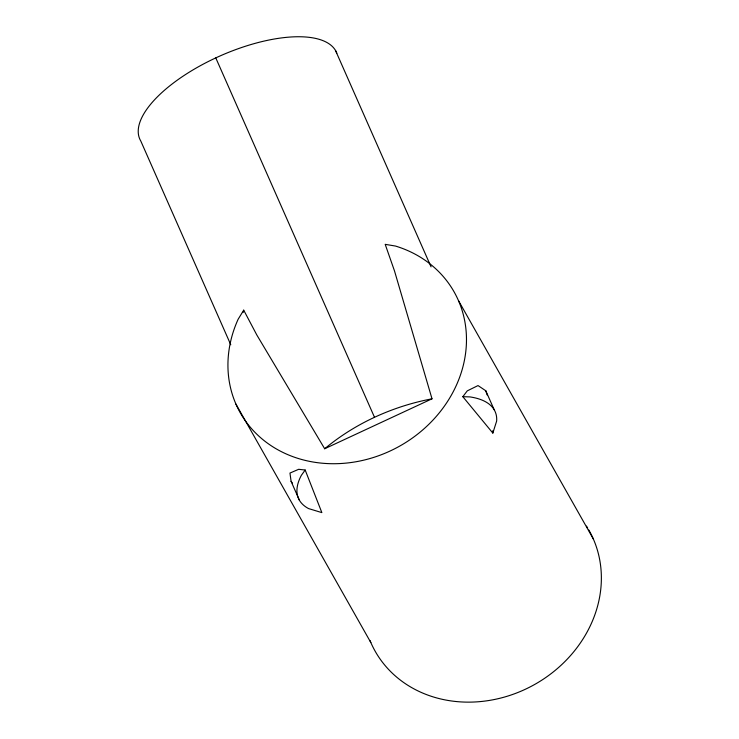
<?xml version="1.0" encoding="UTF-8"?>
<svg xmlns="http://www.w3.org/2000/svg" width="739" height="739" viewBox="0 0 739 739"><rect width="100%" height="100%" fill="white"/><g stroke="black" fill="none" stroke-linecap="round" stroke-linejoin="round"><path stroke-width="1.11" d="M243.297 312.348L243.713 310.168L256.83 335.007L324.68 448.749L432.01 398.811L394.506 270.954L385.195 244.341L395.476 246.05A122.831 107.432 -29.5 0 1 456.277 385.49A122.831 107.432 -29.5 0 1 298.935 458.688A122.831 107.432 -29.5 0 1 238.134 319.248L243.713 310.168M462.826 396.686L492.83 433.082L496.645 421.082A107.478 43.675 -23.8 0 0 469.958 396.908L462.826 396.686L467.279 390.857L478.031 385.573L485.791 390.774L494.179 409.748M305.179 470.032L301.336 475.353A107.478 43.675 -23.8 0 0 308.569 508.58L321.862 512.617L305.179 470.032L298.667 469.302L289.965 473.062L291.092 481.357L299.471 500.331M324.68 448.749C355.237 423.253 392.982 406.21 432.01 398.811M291.092 481.357L292.422 483.13M458.466 300.607L593.352 539.017M235.944 404.131L370.83 642.542M335.478 50.428L431.068 266.862M215.779 57.901L374.47 417.221M230.771 344.771L140.78 141.01A107.478 43.675 -23.8 0 1 219.252 56.312A107.478 43.675 -23.8 0 1 336.827 53.226M485.791 390.774L487.121 394.94M492.691 430.8L492.83 433.082M588.826 529.992A122.831 107.432 -29.5 0 1 529.133 687.418A122.831 107.432 -29.5 0 1 369.962 640.482M586.489 526.113A122.831 107.432 -29.5 0 1 587.681 528.034"/></g></svg>
